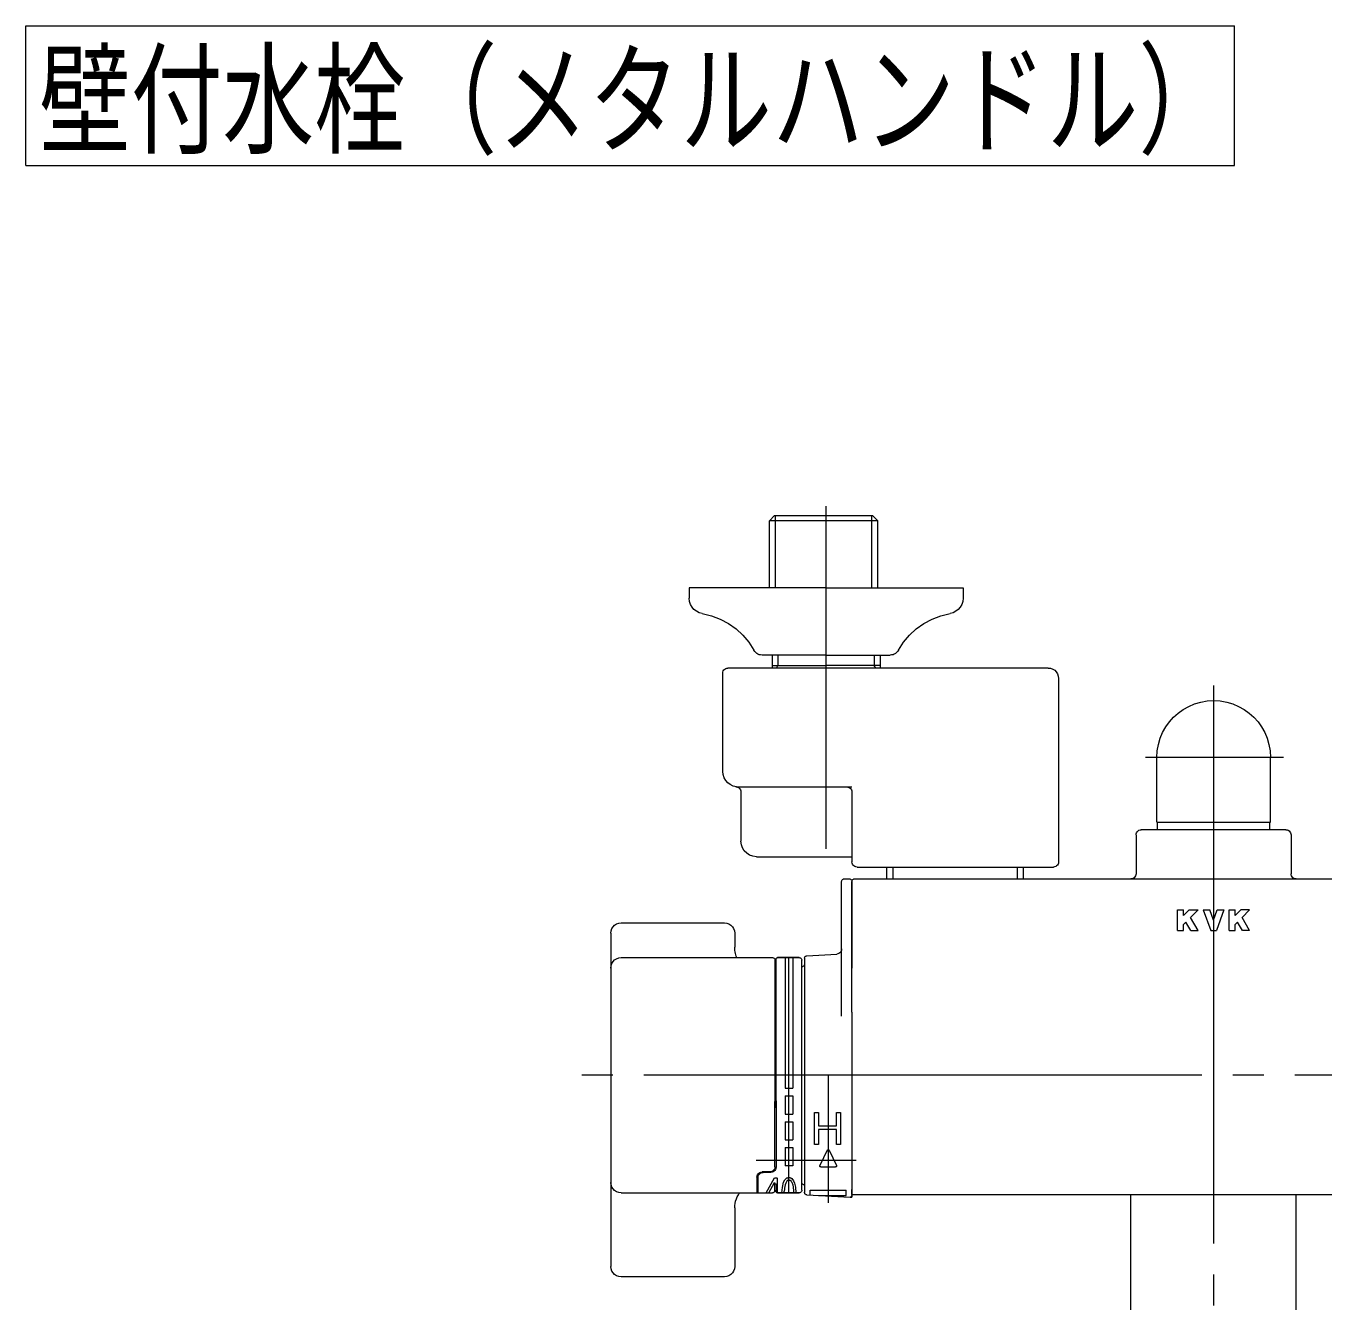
# Model space of a CAD drawing. Units: millimetres on the paper. Extents: x -305 to 305, y -152 to 152.
# Drawn here: x -247.2 to -205.35, y -42.09 to -0.96 of the extents above; entities that cross this region are included whole.
import ezdxf
from ezdxf.enums import TextEntityAlignment as Align

# ---------------------------------------------------------------- set-up
doc = ezdxf.new("R2010")
doc.units = ezdxf.units.MM
doc.linetypes.add('LONG_CHAIN', pattern=[21, 18, -1, 1, -1])
doc.layers.add('0-1_VIEW0001', color=7, linetype='Continuous', lineweight=9)
doc.styles.add('ＭＳ ゴシック', font='')
doc.styles.get('ＭＳ ゴシック').set_extended_font_data('MS Gothic')

msp = doc.modelspace()

# ---------------------------------------------------------------- linework, layer by layer
at = {"layer": '0-1_VIEW0001'}
for p, q in [((-247.203, -5.463), (-247.203, -0.963)), ((-247.203, -0.963), (-208.203, -0.963)), ((-208.203, -5.463), (-208.203, -0.963)), ((-247.203, -5.463), (-208.203, -5.463)), ((-223.213, -16.921), (-223.048, -16.755)), ((-219.721, -16.921), (-223.213, -16.921)), ((-223.213, -19.087), (-223.213, -16.921)), ((-223.048, -16.755), (-219.888, -16.755)), ((-223.048, -16.755), (-219.888, -16.755)), ((-223.02, -19.087), (-223.02, -16.755)), ((-219.914, -19.087), (-219.914, -16.755)), ((-219.721, -16.921), (-219.888, -16.755)), ((-219.721, -19.087), (-219.721, -16.921)), ((-221.384, -19.087), (-225.8, -19.087)), ((-225.8, -19.087), (-225.8, -19.421)), ((-221.384, -19.087), (-216.967, -19.087)), ((-216.967, -19.087), (-216.967, -19.421)), ((-221.384, -21.254), (-223.451, -21.254)), ((-223.13, -21.255), (-223.13, -21.671)), ((-222.937, -21.255), (-222.937, -21.588)), ((-221.384, -21.254), (-219.316, -21.254)), ((-219.831, -21.255), (-219.831, -21.588)), ((-219.636, -21.255), (-219.636, -21.671)), ((-214.217, -21.672), (-224.551, -21.672)), ((-223.13, -21.588), (-221.384, -21.588)), ((-222.985, -21.671), (-222.937, -21.588)), ((-219.636, -21.588), (-221.384, -21.588)), ((-219.783, -21.671), (-219.831, -21.588)), ((-224.718, -25.005), (-224.718, -21.838)), ((-213.884, -22.005), (-213.884, -27.922)), ((-210.713, -26.638), (-210.713, -24.555)), ((-207.046, -26.638), (-207.046, -24.555)), ((-224.301, -25.505), (-220.55, -25.505)), ((-224.133, -25.667), (-224.133, -27.255)), ((-220.55, -25.672), (-220.55, -27.922)), ((-210.713, -26.638), (-207.046, -26.638)), ((-210.688, -26.887), (-210.688, -26.638)), ((-207.071, -26.887), (-207.071, -26.638)), ((-207.053, -26.638), (-207.071, -26.638)), ((-211.383, -27.056), (-211.383, -28.305)), ((-206.869, -26.888), (-211.217, -26.888)), ((-206.55, -26.888), (-207.071, -26.888)), ((-206.384, -27.056), (-206.384, -28.305)), ((-223.633, -27.755), (-220.55, -27.755)), ((-219.421, -28.472), (-219.421, -28.088)), ((-219.226, -28.472), (-219.226, -28.088)), ((-215.207, -28.472), (-215.207, -28.088)), ((-215.012, -28.472), (-215.012, -28.088)), ((-220.884, -32.9), (-220.884, -28.555)), ((-220.801, -28.472), (-220.634, -28.472)), ((-220.55, -28.521), (-220.55, -31.305)), ((-220.55, -32.771), (-220.55, -28.555)), ((-220.55, -28.556), (-220.55, -29.802)), ((-220.467, -28.472), (-206.02, -28.472)), ((-215.012, -28.472), (-211.55, -28.472)), ((-207.212, -28.472), (-197.129, -28.472)), ((-206.217, -28.472), (-202.752, -28.472)), ((-210.051, -29.472), (-209.851, -29.472)), ((-210.051, -30.139), (-210.051, -29.472)), ((-209.851, -29.656), (-209.851, -29.472)), ((-209.851, -29.656), (-209.667, -29.472)), ((-209.667, -29.472), (-209.384, -29.472)), ((-209.628, -29.715), (-209.384, -29.472)), ((-209.382, -30.139), (-209.628, -29.715)), ((-209.217, -29.472), (-209.005, -29.472)), ((-209.217, -29.472), (-208.975, -30.139)), ((-208.884, -29.802), (-209.005, -29.472)), ((-208.884, -29.802), (-208.763, -29.472)), ((-208.551, -29.472), (-208.792, -30.139)), ((-208.763, -29.472), (-208.551, -29.472)), ((-208.384, -29.472), (-208.185, -29.472)), ((-208.382, -30.139), (-208.382, -29.472)), ((-208.185, -29.656), (-208.185, -29.472)), ((-208.185, -29.656), (-207.999, -29.472)), ((-207.718, -29.472), (-207.999, -29.472)), ((-207.718, -29.472), (-207.961, -29.715)), ((-207.718, -30.139), (-207.961, -29.715)), ((-228.001, -29.888), (-224.668, -29.888)), ((-220.55, -29.802), (-220.55, -31.355)), ((-209.851, -29.939), (-209.775, -29.862)), ((-209.851, -30.138), (-209.851, -29.939)), ((-209.615, -30.138), (-209.775, -29.862)), ((-208.185, -29.939), (-208.109, -29.862)), ((-208.185, -30.138), (-208.185, -29.939)), ((-207.948, -30.139), (-208.107, -29.862)), ((-228.333, -30.221), (-228.333, -40.972)), ((-224.334, -30.221), (-224.334, -30.677)), ((-210.051, -30.138), (-209.851, -30.138)), ((-209.615, -30.138), (-209.384, -30.138)), ((-208.384, -30.138), (-208.185, -30.138)), ((-207.718, -30.139), (-207.948, -30.139)), ((-222.006, -30.95), (-221.042, -30.898)), ((-228.333, -31.347), (-228.333, -38.263)), ((-228.001, -31.012), (-223.117, -31.012)), ((-223.034, -31.097), (-223.034, -35.858)), ((-223.034, -31.305), (-222.999, -31.305)), ((-222.999, -31.199), (-222.999, -31.064)), ((-222.999, -35.711), (-222.999, -31.199)), ((-222.25, -31.012), (-222.951, -31.012)), ((-222.951, -31.012), (-222.25, -31.012)), ((-222.709, -31.012), (-222.709, -35.222)), ((-222.459, -31.012), (-222.459, -35.222)), ((-222.167, -38.513), (-222.167, -31.097)), ((-222.083, -31.033), (-222.083, -38.451)), ((-220.55, -32.771), (-220.55, -38.488)), ((-222.083, -34.805), (-222.083, -38.577)), ((-222.709, -35.222), (-222.459, -35.222)), ((-222.709, -35.472), (-222.459, -35.472)), ((-222.709, -35.472), (-222.709, -36.055)), ((-222.459, -35.472), (-222.459, -36.055)), ((-223.034, -37.755), (-223.034, -35.646)), ((-222.999, -35.63), (-222.999, -37.773)), ((-222.709, -36.055), (-222.459, -36.055)), ((-222.709, -36.305), (-222.459, -36.305)), ((-222.709, -36.305), (-222.459, -36.305)), ((-222.709, -36.305), (-222.709, -36.888)), ((-222.459, -36.305), (-222.459, -36.888)), ((-222.709, -36.888), (-222.459, -36.888)), ((-222.709, -37.138), (-222.709, -37.721)), ((-222.709, -37.138), (-222.459, -37.138)), ((-222.459, -37.138), (-222.459, -37.721)), ((-221.347, -37.225), (-221.584, -37.716)), ((-221.286, -37.225), (-221.048, -37.716)), ((-223.201, -37.922), (-223.451, -37.922)), ((-223.168, -37.938), (-223.418, -37.938)), ((-222.459, -37.721), (-222.709, -37.721)), ((-221.554, -37.763), (-221.079, -37.763)), ((-223.617, -38.088), (-223.617, -38.597)), ((-223.584, -38.105), (-223.584, -38.597)), ((-223.322, -38.597), (-223.049, -38.117)), ((-223.235, -38.597), (-223.045, -38.26)), ((-223.045, -38.26), (-223.045, -38.553)), ((-223.037, -38.11), (-222.984, -38.11)), ((-223.034, -38.513), (-223.034, -38.306)), ((-223.034, -38.306), (-223.001, -38.306)), ((-222.999, -38.306), (-222.999, -38.546)), ((-222.969, -38.125), (-222.969, -38.593)), ((-222.643, -38.202), (-222.64, -38.199)), ((-222.546, -38.11), (-222.622, -38.11)), ((-222.561, -38.184), (-222.607, -38.184)), ((-220.55, -38.655), (-220.55, -38.488)), ((-220.55, -38.488), (-220.55, -38.686)), ((-228.001, -38.597), (-223.117, -38.597)), ((-222.25, -38.597), (-222.951, -38.597)), ((-222.951, -38.597), (-222.25, -38.597)), ((-222.733, -38.597), (-222.733, -38.541)), ((-222.006, -38.659), (-220.604, -38.735)), ((-221.901, -38.513), (-220.733, -38.513)), ((-221.901, -38.665), (-221.901, -38.513)), ((-221.625, -38.68), (-220.733, -38.68)), ((-220.733, -38.68), (-220.733, -38.513)), ((-220.604, -38.735), (-220.55, -38.738)), ((-220.55, -38.689), (-220.55, -38.686)), ((-220.55, -38.686), (-220.55, -38.738)), ((-211.55, -74.806), (-211.55, -38.655)), ((-206.217, -74.806), (-206.217, -38.655)), ((-224.334, -39.085), (-224.334, -40.972)), ((-224.668, -41.305), (-228.001, -41.305))]:
    msp.add_line(p, q, dxfattribs=at)
at = {"layer": '0-1_VIEW0001', "linetype": 'LONG_CHAIN'}
for p, q in [((-221.384, -27.498), (-221.384, -16.455)), ((-208.882, -22.229), (-208.882, -79.122)), ((-206.63, -24.555), (-211.076, -24.555)), ((-222.583, -38.597), (-222.583, -31.012)), ((-188.262, -34.805), (-229.371, -34.805)), ((-221.316, -34.805), (-221.316, -38.915)), ((-220.417, -37.551), (-223.643, -37.551))]:
    msp.add_line(p, q, dxfattribs=at)
at = {"layer": '0-1_VIEW0001'}
for points in [[(-225.382, -19.914), (-225.481, -19.887), (-225.57, -19.842), (-225.648, -19.78), (-225.711, -19.705), (-225.759, -19.618), (-225.789, -19.523), (-225.8, -19.421)], [(-216.967, -19.421), (-216.978, -19.523), (-217.008, -19.618), (-217.056, -19.705), (-217.12, -19.78), (-217.197, -19.842), (-217.287, -19.887), (-217.386, -19.914)], [(-225.382, -19.914), (-225.085, -19.984), (-224.802, -20.09), (-224.536, -20.231), (-224.292, -20.404), (-224.071, -20.608), (-223.877, -20.84), (-223.713, -21.098)], [(-219.053, -21.098), (-218.89, -20.84), (-218.696, -20.608), (-218.476, -20.404), (-218.231, -20.231), (-217.966, -20.09), (-217.683, -19.984), (-217.386, -19.914)], [(-223.451, -21.254), (-223.497, -21.25), (-223.541, -21.24), (-223.583, -21.223), (-223.622, -21.2), (-223.657, -21.171), (-223.688, -21.137), (-223.713, -21.098)], [(-223.451, -21.254), (-223.497, -21.25), (-223.541, -21.24), (-223.583, -21.223), (-223.622, -21.2), (-223.657, -21.171), (-223.688, -21.137), (-223.713, -21.098)], [(-219.053, -21.098), (-219.079, -21.137), (-219.11, -21.171), (-219.145, -21.2), (-219.184, -21.223), (-219.226, -21.24), (-219.27, -21.25), (-219.316, -21.254)], [(-219.053, -21.098), (-219.079, -21.137), (-219.11, -21.171), (-219.145, -21.2), (-219.184, -21.223), (-219.226, -21.24), (-219.27, -21.25), (-219.316, -21.254)], [(-224.718, -21.838), (-224.713, -21.8), (-224.701, -21.765), (-224.681, -21.734), (-224.655, -21.708), (-224.624, -21.688), (-224.589, -21.675), (-224.551, -21.671)], [(-214.217, -21.671), (-214.14, -21.68), (-214.07, -21.705), (-214.008, -21.744), (-213.957, -21.796), (-213.917, -21.858), (-213.892, -21.928), (-213.884, -22.005)], [(-210.713, -24.555), (-210.701, -24.343), (-210.664, -24.134), (-210.606, -23.938), (-210.527, -23.749), (-210.428, -23.572), (-210.31, -23.408), (-210.176, -23.258), (-210.026, -23.124), (-209.862, -23.007), (-209.685, -22.908), (-209.496, -22.828), (-209.299, -22.77), (-209.09, -22.733), (-208.878, -22.721)], [(-208.878, -22.721), (-208.667, -22.733), (-208.458, -22.77), (-208.262, -22.828), (-208.073, -22.908), (-207.897, -23.007), (-207.733, -23.124), (-207.583, -23.258), (-207.449, -23.408), (-207.331, -23.572), (-207.232, -23.749), (-207.153, -23.938), (-207.095, -24.134), (-207.058, -24.343), (-207.046, -24.555)], [(-224.28, -25.5), (-224.382, -25.476), (-224.475, -25.432), (-224.557, -25.371), (-224.624, -25.295), (-224.675, -25.208), (-224.707, -25.11), (-224.718, -25.005)], [(-224.28, -25.5), (-224.246, -25.508), (-224.215, -25.523), (-224.187, -25.544), (-224.165, -25.569), (-224.148, -25.598), (-224.137, -25.631), (-224.133, -25.666)], [(-220.717, -25.504), (-220.679, -25.509), (-220.644, -25.521), (-220.613, -25.541), (-220.587, -25.567), (-220.567, -25.598), (-220.554, -25.633), (-220.55, -25.671)], [(-211.383, -27.054), (-211.379, -27.016), (-211.366, -26.981), (-211.347, -26.95), (-211.321, -26.924), (-211.29, -26.904), (-211.255, -26.892), (-211.217, -26.887)], [(-206.55, -26.887), (-206.512, -26.892), (-206.477, -26.904), (-206.447, -26.924), (-206.421, -26.95), (-206.401, -26.981), (-206.389, -27.016), (-206.384, -27.054)], [(-223.633, -27.755), (-223.748, -27.742), (-223.853, -27.704), (-223.946, -27.645), (-224.024, -27.567), (-224.083, -27.475), (-224.12, -27.369), (-224.133, -27.255)], [(-220.384, -28.088), (-220.422, -28.083), (-220.457, -28.071), (-220.488, -28.051), (-220.514, -28.025), (-220.533, -27.994), (-220.545, -27.959), (-220.55, -27.921)], [(-213.884, -27.921), (-213.888, -27.959), (-213.901, -27.994), (-213.92, -28.025), (-213.946, -28.051), (-213.977, -28.071), (-214.012, -28.083), (-214.051, -28.088)], [(-220.384, -28.088), (-217.217, -28.088), (-214.051, -28.088)], [(-211.383, -28.305), (-211.387, -28.343), (-211.4, -28.378), (-211.42, -28.409), (-211.446, -28.435), (-211.477, -28.455), (-211.512, -28.467), (-211.55, -28.472)], [(-206.217, -28.472), (-206.256, -28.467), (-206.291, -28.455), (-206.322, -28.435), (-206.348, -28.409), (-206.367, -28.378), (-206.38, -28.343), (-206.384, -28.305)], [(-220.884, -28.555), (-220.882, -28.535), (-220.875, -28.518), (-220.865, -28.502), (-220.852, -28.49), (-220.837, -28.48), (-220.82, -28.474), (-220.801, -28.472)], [(-220.634, -28.472), (-220.615, -28.474), (-220.597, -28.48), (-220.582, -28.49), (-220.568, -28.502), (-220.558, -28.518), (-220.552, -28.535), (-220.55, -28.555)], [(-220.55, -28.555), (-220.548, -28.535), (-220.541, -28.518), (-220.532, -28.502), (-220.519, -28.49), (-220.504, -28.48), (-220.486, -28.474), (-220.467, -28.472)], [(-228.333, -30.221), (-228.325, -30.145), (-228.3, -30.074), (-228.26, -30.013), (-228.209, -29.961), (-228.147, -29.922), (-228.077, -29.897), (-228.001, -29.888)], [(-224.667, -29.888), (-224.59, -29.897), (-224.52, -29.922), (-224.459, -29.961), (-224.407, -30.013), (-224.368, -30.074), (-224.343, -30.145), (-224.334, -30.221)], [(-208.975, -30.139), (-208.882, -30.139), (-208.792, -30.139)], [(-224.263, -31.012), (-224.282, -30.967), (-224.298, -30.92), (-224.311, -30.873), (-224.321, -30.825), (-224.328, -30.776), (-224.332, -30.726), (-224.334, -30.677)], [(-222.083, -31.033), (-222.081, -31.015), (-222.076, -30.998), (-222.067, -30.983), (-222.055, -30.97), (-222.041, -30.96), (-222.024, -30.953), (-222.006, -30.95)], [(-220.884, -30.732), (-220.888, -30.769), (-220.9, -30.803), (-220.918, -30.833), (-220.942, -30.859), (-220.972, -30.879), (-221.005, -30.892), (-221.042, -30.898)], [(-228.333, -31.347), (-228.325, -31.27), (-228.3, -31.2), (-228.26, -31.138), (-228.209, -31.086), (-228.147, -31.046), (-228.077, -31.021), (-228.001, -31.012)], [(-223.117, -31.012), (-223.098, -31.015), (-223.08, -31.021), (-223.065, -31.031), (-223.052, -31.044), (-223.042, -31.06), (-223.036, -31.078), (-223.034, -31.097)], [(-222.999, -31.064), (-222.998, -31.052), (-222.994, -31.041), (-222.989, -31.032), (-222.981, -31.024), (-222.973, -31.018), (-222.962, -31.014), (-222.951, -31.012)], [(-222.25, -31.012), (-222.231, -31.015), (-222.213, -31.021), (-222.198, -31.031), (-222.185, -31.044), (-222.176, -31.06), (-222.17, -31.078), (-222.167, -31.097)], [(-222.083, -31.221), (-222.085, -31.241), (-222.092, -31.258), (-222.102, -31.274), (-222.115, -31.287), (-222.131, -31.297), (-222.148, -31.303), (-222.167, -31.305)], [(-221.347, -37.225), (-221.345, -37.223), (-221.344, -37.22), (-221.342, -37.217), (-221.34, -37.215), (-221.337, -37.213), (-221.335, -37.212), (-221.332, -37.21)], [(-221.332, -37.21), (-221.324, -37.208), (-221.317, -37.207), (-221.31, -37.208), (-221.303, -37.21), (-221.296, -37.214), (-221.291, -37.219), (-221.286, -37.225)], [(-223.617, -38.088), (-223.612, -38.05), (-223.6, -38.015), (-223.58, -37.984), (-223.555, -37.958), (-223.524, -37.939), (-223.489, -37.926), (-223.451, -37.922)], [(-223.584, -38.105), (-223.579, -38.067), (-223.567, -38.032), (-223.547, -38.001), (-223.521, -37.975), (-223.491, -37.955), (-223.456, -37.943), (-223.418, -37.938)], [(-223.034, -37.755), (-223.038, -37.793), (-223.051, -37.828), (-223.07, -37.859), (-223.096, -37.885), (-223.127, -37.905), (-223.163, -37.917), (-223.201, -37.922)], [(-222.999, -37.773), (-223.004, -37.81), (-223.016, -37.845), (-223.036, -37.876), (-223.063, -37.902), (-223.094, -37.921), (-223.129, -37.934), (-223.168, -37.938)], [(-221.571, -37.76), (-221.577, -37.756), (-221.582, -37.751), (-221.586, -37.744), (-221.588, -37.738), (-221.589, -37.73), (-221.588, -37.723), (-221.584, -37.716)], [(-221.554, -37.763), (-221.557, -37.763), (-221.559, -37.763), (-221.562, -37.762), (-221.564, -37.762), (-221.566, -37.761), (-221.568, -37.761), (-221.571, -37.76)], [(-221.046, -37.73), (-221.047, -37.738), (-221.049, -37.745), (-221.053, -37.751), (-221.058, -37.756), (-221.064, -37.76), (-221.071, -37.762), (-221.079, -37.763)], [(-221.048, -37.716), (-221.047, -37.719), (-221.046, -37.723), (-221.046, -37.725), (-221.046, -37.727), (-221.046, -37.73)], [(-228.001, -38.597), (-228.077, -38.588), (-228.147, -38.563), (-228.209, -38.524), (-228.26, -38.472), (-228.3, -38.41), (-228.325, -38.339), (-228.333, -38.263)], [(-223.049, -38.117), (-223.048, -38.115), (-223.046, -38.113), (-223.044, -38.112), (-223.042, -38.111), (-223.04, -38.11), (-223.037, -38.11)], [(-222.984, -38.11), (-222.981, -38.11), (-222.977, -38.111), (-222.975, -38.113), (-222.972, -38.115), (-222.97, -38.118), (-222.969, -38.121), (-222.969, -38.125)], [(-222.809, -38.597), (-222.796, -38.42), (-222.756, -38.256), (-222.716, -38.176), (-222.655, -38.118), (-222.622, -38.11)], [(-222.643, -38.202), (-222.668, -38.241), (-222.689, -38.287), (-222.704, -38.338), (-222.716, -38.391), (-222.724, -38.444), (-222.729, -38.494), (-222.733, -38.541)], [(-222.64, -38.199), (-222.636, -38.196), (-222.632, -38.192), (-222.627, -38.189), (-222.622, -38.187), (-222.617, -38.186), (-222.612, -38.185), (-222.607, -38.184)], [(-222.561, -38.184), (-222.556, -38.185), (-222.551, -38.186), (-222.545, -38.187), (-222.54, -38.189), (-222.536, -38.192), (-222.531, -38.196), (-222.527, -38.199)], [(-222.546, -38.11), (-222.518, -38.115), (-222.488, -38.133), (-222.433, -38.21), (-222.401, -38.289), (-222.372, -38.416), (-222.36, -38.597)], [(-222.527, -38.199), (-222.524, -38.202), (-222.523, -38.206), (-222.507, -38.227), (-222.495, -38.251), (-222.462, -38.338), (-222.445, -38.416), (-222.436, -38.532), (-222.434, -38.564), (-222.434, -38.597)], [(-222.167, -38.306), (-222.148, -38.308), (-222.131, -38.314), (-222.115, -38.324), (-222.102, -38.336), (-222.092, -38.352), (-222.085, -38.369), (-222.083, -38.389)], [(-220.55, -38.655), (-197.218, -38.655), (-197.218, -38.488)], [(-224.334, -39.085), (-224.33, -39.01), (-224.32, -38.936), (-224.304, -38.864), (-224.281, -38.793), (-224.252, -38.725), (-224.216, -38.66), (-224.175, -38.597)], [(-223.034, -38.513), (-223.036, -38.532), (-223.042, -38.55), (-223.052, -38.565), (-223.065, -38.579), (-223.08, -38.589), (-223.098, -38.595), (-223.117, -38.597)], [(-222.951, -38.597), (-222.962, -38.596), (-222.973, -38.592), (-222.981, -38.586), (-222.989, -38.579), (-222.994, -38.569), (-222.998, -38.558), (-222.999, -38.546)], [(-222.951, -38.597), (-222.25, -38.597), (-222.951, -38.597)], [(-222.167, -38.513), (-222.17, -38.532), (-222.176, -38.55), (-222.185, -38.565), (-222.198, -38.579), (-222.213, -38.589), (-222.231, -38.595), (-222.25, -38.597)], [(-222.006, -38.659), (-222.024, -38.656), (-222.041, -38.65), (-222.055, -38.64), (-222.067, -38.627), (-222.076, -38.612), (-222.081, -38.595), (-222.083, -38.577)], [(-220.55, -38.689), (-220.552, -38.7), (-220.556, -38.71), (-220.563, -38.719), (-220.571, -38.726), (-220.581, -38.732), (-220.592, -38.735), (-220.604, -38.735)], [(-228.001, -41.305), (-228.077, -41.296), (-228.147, -41.271), (-228.209, -41.232), (-228.26, -41.18), (-228.3, -41.119), (-228.325, -41.049), (-228.333, -40.972)], [(-224.334, -40.972), (-224.343, -41.049), (-224.368, -41.119), (-224.407, -41.18), (-224.459, -41.232), (-224.52, -41.271), (-224.59, -41.296), (-224.667, -41.305)]]:
    msp.add_lwpolyline(points, dxfattribs=at)
msp.add_lwpolyline([(-221.053, -37.038), (-221.053, -36.551), (-221.634, -36.551), (-221.634, -37.038), (-221.761, -37.038), (-221.761, -36.005), (-221.634, -36.005), (-221.634, -36.439), (-221.053, -36.439), (-221.053, -36.005), (-220.924, -36.005), (-220.924, -37.038)], close=True, dxfattribs=at)

# ---------------------------------------------------------------- texts
at = {"layer": '0-1_VIEW0001', "style": 'ＭＳ ゴシック', "width": 0.75}
msp.add_text('壁付水栓（メタルハンドル）', height=2.889, dxfattribs=at).set_placement((-246.775, -5.642), align=Align.BOTTOM_LEFT)

doc.saveas('drawing.dxf')
